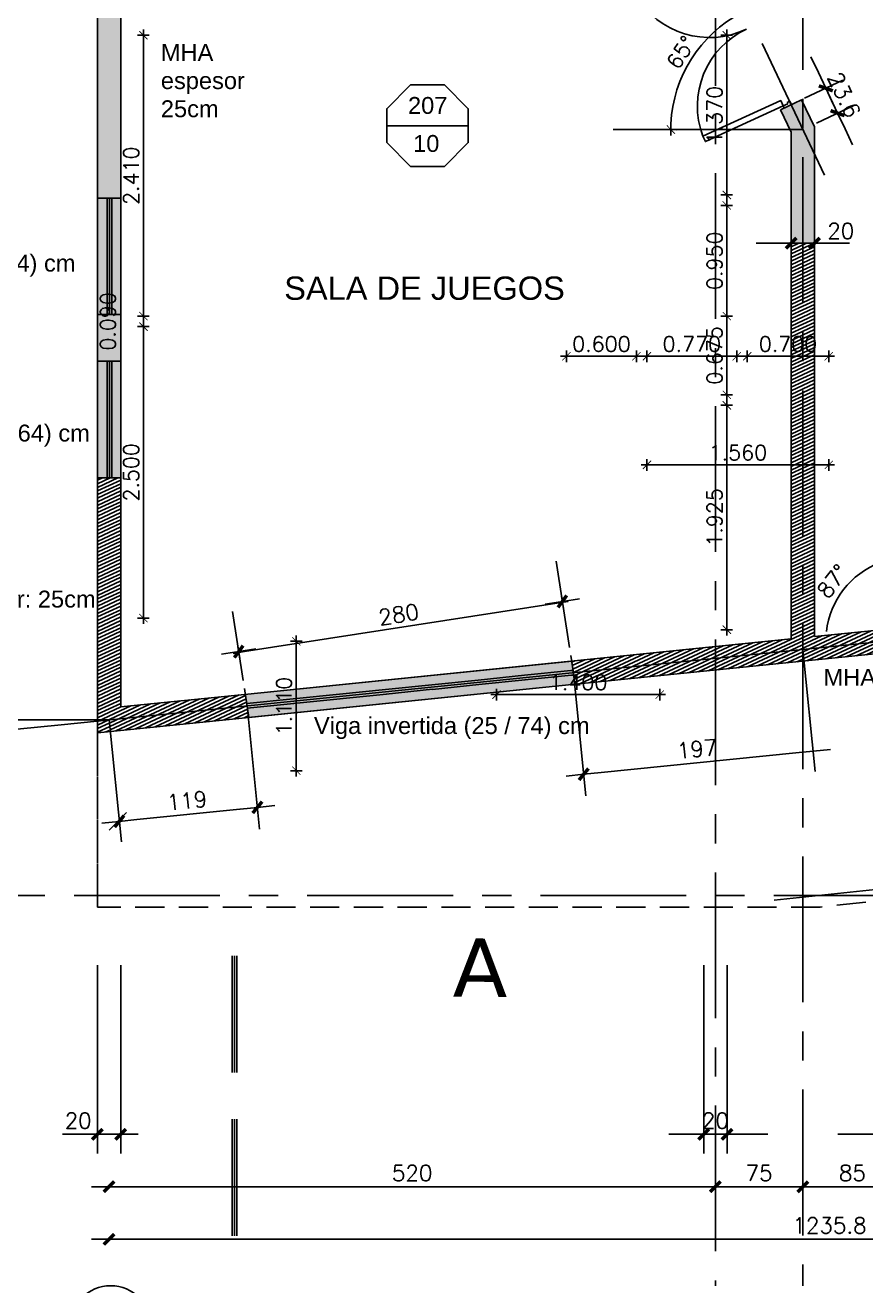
# Model space of a CAD drawing. Header units: millimetres. Extents: x 0 to 223, y -18 to 76.
# Drawn here: x 132.54 to 139.75, y 12.55 to 23.36 of the extents above; entities that cross this region are included whole.
import ezdxf
from ezdxf.enums import TextEntityAlignment as Align

# ---------------------------------------------------------------- set-up
doc = ezdxf.new("R2010")
doc.units = ezdxf.units.MM
doc.linetypes.add('CENTER', pattern=[2, 1.25, -0.25, 0.25, -0.25])
doc.linetypes.add('HIDDEN', pattern=[0.375, 0.25, -0.125])
for name, color, linetype in [('01', 1, 'Continuous'), ('04', 4, 'Continuous'), ('06', 6, 'Continuous'), ('Capa1', 8, 'Continuous'), ('COTAS', 1, 'Continuous'), ('COTAS1', 2, 'Continuous'), ('Cotas2', 1, 'Continuous'), ('EJES', 1, 'CENTER'), ('GRIS', 9, 'Continuous'), ('LOSAS', 7, 'Continuous'), ('Muebles', 2, 'Continuous'), ('MUROS_EST', 5, 'Continuous'), ('Textos', 2, 'Continuous'), ('VIGAS', 3, 'Continuous'), ('VIGAS_1', 2, 'Continuous')]:
    doc.layers.add(name, color=color, linetype=linetype)
doc.styles.add('Arial', font='arial.ttf')
doc.styles.add('INTERARQ', font='ROMANS.SHX')
doc.styles.add('ROMAND', font='romand', dxfattribs={"height": 31.5})
doc.styles.add('ROMANS', font='romans.shx', dxfattribs={"height": 16.875})
doc.styles.get("Standard").update_dxf_attribs({"font": 'arial.ttf'})
doc.dimstyles.new('ESCALA_1-50', dxfattribs={"dimtxt": 0.13, "dimasz": 0.05, "dimexe": 0.18, "dimexo": 0.0625, "dimgap": 0.04, "dimtad": 1, "dimdec": 3, "dimzin": 0, "dimdsep": 46, "dimtxsty": 'INTERARQ', "dimblk": 'DIMTICK', "dimcen": 0.09, "dimse1": 1, "dimse2": 1, "dimclrd": 1, "dimclre": 1, "dimclrt": 2, "dimadec": 0, "dimazin": 0, "dimtfac": 4.5, "dimtdec": 3, "dimtofl": 0, "dimtmove": 2, "dimatfit": 3, "dimldrblk": 'DIMTICK', "dimfxl": 1, "dimtolj": 1, "dimtzin": 0, "dimarcsym": 0})
pattern_1 = [(25, (0, 0), (-0.0118333113, 0.025376618), [])]
pattern_2 = [(0, (0, 0), (0, 6.985), [5.08, -1.905]), (90, (0, 0), (-6.985, 4e-16), [5.08, -1.905])]

# ---------------------------------------------------------------- blocks, each defined once
blk = doc.blocks.new('DIMTICK')
at = {"color": 1}
for p, q in [((-1, 0), (1, 0)), ((0, 1), (0, -1))]:
    blk.add_line(p, q, dxfattribs=at)
at = {"color": 3, "const_width": 0.141}
blk.add_lwpolyline([(0.71, 0.71), (-0.71, -0.71)], dxfattribs=at)
blk = doc.blocks.new('*D91')
at = {"layer": '01', "color": 1, "lineweight": -2, "transparency": 16777216}
blk.add_line((138.56, 20.242), (138.56, 20.817), dxfattribs=at)
at = {"layer": 'Defpoints', "color": 0, "transparency": 16777216}
for p in [(138.56, 20.867), (138.645, 20.867), (138.645, 20.192)]:
    blk.add_point(p, dxfattribs=at)
at = {"layer": '01', "color": 1, "lineweight": -2, "transparency": 16777216, "xscale": 0.05, "yscale": 0.05, "zscale": 0.05}
for p, rotation in [((138.56, 20.867), 90), ((138.56, 20.192), 270)]:
    blk.add_blockref('DIMTICK', p, dxfattribs=dict(at, rotation=rotation))
at = {"layer": '01', "color": 2, "transparency": 16777216, "insert": (138.455, 20.53), "char_height": 0.13, "attachment_point": 5, "rotation": 90, "style": 'INTERARQ'}
blk.add_mtext('\\A1;0.675', dxfattribs=at)
blk = doc.blocks.new('*D35')
at = {"layer": '01', "color": 1, "lineweight": -2, "transparency": 16777216}
blk.add_line((138.56, 18.227), (138.56, 20.052), dxfattribs=at)
at = {"layer": 'Defpoints', "color": 0, "transparency": 16777216}
for p in [(138.56, 20.102), (138.56, 20.102), (138.56, 18.177)]:
    blk.add_point(p, dxfattribs=at)
at = {"layer": '01', "color": 1, "lineweight": -2, "transparency": 16777216, "xscale": 0.05, "yscale": 0.05, "zscale": 0.05}
for p, rotation in [((138.56, 20.102), 90), ((138.56, 18.177), 270)]:
    blk.add_blockref('DIMTICK', p, dxfattribs=dict(at, rotation=rotation))
at = {"layer": '01', "color": 2, "transparency": 16777216, "insert": (138.455, 19.14), "char_height": 0.13, "attachment_point": 5, "rotation": 90, "style": 'INTERARQ'}
blk.add_mtext('\\A1;1.925', dxfattribs=at)
blk = doc.blocks.new('*D36')
at = {"layer": '01', "color": 1, "lineweight": -2, "transparency": 16777216}
blk.add_line((138.56, 20.917), (138.56, 21.767), dxfattribs=at)
at = {"layer": 'Defpoints', "color": 0, "transparency": 16777216}
for p in [(138.56, 21.817), (139.536, 21.817), (139.536, 20.867)]:
    blk.add_point(p, dxfattribs=at)
at = {"layer": '01', "color": 1, "lineweight": -2, "transparency": 16777216, "xscale": 0.05, "yscale": 0.05, "zscale": 0.05}
for p, rotation in [((138.56, 21.817), 90), ((138.56, 20.867), 270)]:
    blk.add_blockref('DIMTICK', p, dxfattribs=dict(at, rotation=rotation))
at = {"layer": '01', "color": 2, "transparency": 16777216, "insert": (138.455, 21.342), "char_height": 0.13, "attachment_point": 5, "rotation": 90, "style": 'INTERARQ'}
blk.add_mtext('\\A1;0.950', dxfattribs=at)
blk = doc.blocks.new('*D92')
at = {"layer": '01', "color": 1, "lineweight": -2, "transparency": 16777216}
blk.add_line((138.56, 21.957), (138.56, 23.227), dxfattribs=at)
at = {"layer": 'Defpoints', "color": 0, "transparency": 16777216}
for p in [(138.56, 23.277), (139.435, 23.277), (138.645, 21.907)]:
    blk.add_point(p, dxfattribs=at)
at = {"layer": '01', "color": 1, "lineweight": -2, "transparency": 16777216, "xscale": 0.05, "yscale": 0.05, "zscale": 0.05}
for p, rotation in [((138.56, 23.277), 90), ((138.56, 21.907), 270)]:
    blk.add_blockref('DIMTICK', p, dxfattribs=dict(at, rotation=rotation))
at = {"layer": '01', "color": 2, "transparency": 16777216, "insert": (138.455, 22.592), "char_height": 0.13, "attachment_point": 5, "rotation": 90, "style": 'INTERARQ'}
blk.add_mtext('\\A1;1.370', dxfattribs=at)
blk = doc.blocks.new('*D140')
at = {"layer": '01', "color": 1, "lineweight": -2, "transparency": 16777216}
blk.add_line((133.557, 23.227), (133.557, 20.917), dxfattribs=at)
at = {"layer": 'Defpoints', "color": 0, "transparency": 16777216}
for p in [(133.735, 23.277), (133.557, 20.867), (133.735, 20.867)]:
    blk.add_point(p, dxfattribs=at)
at = {"layer": '01', "color": 1, "lineweight": -2, "transparency": 16777216, "xscale": 0.05, "yscale": 0.05, "zscale": 0.05}
for p, rotation in [((133.557, 23.277), 90), ((133.557, 20.867), 270)]:
    blk.add_blockref('DIMTICK', p, dxfattribs=dict(at, rotation=rotation))
at = {"layer": '01', "color": 2, "transparency": 16777216, "insert": (133.452, 22.072), "char_height": 0.13, "attachment_point": 5, "rotation": 90, "style": 'INTERARQ'}
blk.add_mtext('\\A1;2.410', dxfattribs=at)
blk = doc.blocks.new('*D141')
at = {"layer": '01', "color": 1, "lineweight": -2, "transparency": 16777216}
for p, q in [((133.557, 20.917), (133.557, 20.967)), ((133.557, 20.727), (133.557, 20.677))]:
    blk.add_line(p, q, dxfattribs=at)
at = {"layer": 'Defpoints', "color": 0, "transparency": 16777216}
for p in [(133.557, 20.777), (133.735, 20.867), (133.735, 20.777)]:
    blk.add_point(p, dxfattribs=at)
at = {"layer": '01', "color": 1, "lineweight": -2, "transparency": 16777216, "xscale": 0.05, "yscale": 0.05, "zscale": 0.05}
for p, rotation in [((133.557, 20.867), 270), ((133.557, 20.777), 90)]:
    blk.add_blockref('DIMTICK', p, dxfattribs=dict(at, rotation=rotation))
at = {"layer": '01', "color": 2, "transparency": 16777216, "insert": (133.252, 20.822), "char_height": 0.13, "attachment_point": 5, "rotation": 90, "style": 'INTERARQ'}
blk.add_mtext('\\A1;0.090', dxfattribs=at)
blk = doc.blocks.new('*D142')
at = {"layer": '01', "color": 1, "lineweight": -2, "transparency": 16777216}
blk.add_line((133.557, 20.727), (133.557, 18.327), dxfattribs=at)
at = {"layer": 'Defpoints', "color": 0, "transparency": 16777216}
for p in [(133.735, 20.777), (133.557, 18.277), (133.735, 18.277)]:
    blk.add_point(p, dxfattribs=at)
at = {"layer": '01', "color": 1, "lineweight": -2, "transparency": 16777216, "xscale": 0.05, "yscale": 0.05, "zscale": 0.05}
for p, rotation in [((133.557, 20.777), 90), ((133.557, 18.277), 270)]:
    blk.add_blockref('DIMTICK', p, dxfattribs=dict(at, rotation=rotation))
at = {"layer": '01', "color": 2, "transparency": 16777216, "insert": (133.452, 19.527), "char_height": 0.13, "attachment_point": 5, "rotation": 90, "style": 'INTERARQ'}
blk.add_mtext('\\A1;2.500', dxfattribs=at)
blk = doc.blocks.new('*D55')
at = {"layer": '01', "color": 1, "lineweight": -2, "transparency": 16777216}
blk.add_line((136.635, 17.62), (137.935, 17.62), dxfattribs=at)
at = {"layer": 'Defpoints', "color": 0, "transparency": 16777216}
for p in [(136.585, 17.92), (137.985, 17.92), (137.985, 17.62)]:
    blk.add_point(p, dxfattribs=at)
at = {"layer": '01', "color": 1, "lineweight": -2, "transparency": 16777216, "xscale": 0.05, "yscale": 0.05, "zscale": 0.05, "rotation": 180}
blk.add_blockref('DIMTICK', (136.585, 17.62), dxfattribs=at)
at = {"layer": '01', "color": 1, "lineweight": -2, "transparency": 16777216, "xscale": 0.05, "yscale": 0.05, "zscale": 0.05}
blk.add_blockref('DIMTICK', (137.985, 17.62), dxfattribs=at)
at = {"layer": '01', "color": 2, "transparency": 16777216, "insert": (137.285, 17.725), "char_height": 0.13, "attachment_point": 5, "style": 'INTERARQ'}
blk.add_mtext('\\A1;1.400', dxfattribs=at)
blk = doc.blocks.new('*D143')
at = {"layer": '01', "color": 1, "lineweight": -2, "transparency": 16777216}
blk.add_line((134.868, 18.027), (134.868, 17.017), dxfattribs=at)
at = {"layer": 'Defpoints', "color": 0, "transparency": 16777216}
for p in [(134.435, 18.077), (134.535, 16.967), (134.868, 16.967)]:
    blk.add_point(p, dxfattribs=at)
at = {"layer": '01', "color": 1, "lineweight": -2, "transparency": 16777216, "xscale": 0.05, "yscale": 0.05, "zscale": 0.05}
for p, rotation in [((134.868, 18.077), 90), ((134.868, 16.967), 270)]:
    blk.add_blockref('DIMTICK', p, dxfattribs=dict(at, rotation=rotation))
at = {"layer": '01', "color": 2, "transparency": 16777216, "insert": (134.763, 17.522), "char_height": 0.13, "attachment_point": 5, "rotation": 90, "style": 'INTERARQ'}
blk.add_mtext('\\A1;1.110', dxfattribs=at)
blk = doc.blocks.new('*D56')
at = {"layer": '01', "color": 1, "lineweight": -2, "transparency": 16777216}
blk.add_line((137.235, 20.523), (137.735, 20.523), dxfattribs=at)
at = {"layer": 'Defpoints', "color": 0, "transparency": 16777216}
for p in [(137.185, 20.807), (137.785, 20.777), (137.785, 20.523)]:
    blk.add_point(p, dxfattribs=at)
at = {"layer": '01', "color": 1, "lineweight": -2, "transparency": 16777216, "xscale": 0.05, "yscale": 0.05, "zscale": 0.05, "rotation": 180}
blk.add_blockref('DIMTICK', (137.185, 20.523), dxfattribs=at)
at = {"layer": '01', "color": 1, "lineweight": -2, "transparency": 16777216, "xscale": 0.05, "yscale": 0.05, "zscale": 0.05}
blk.add_blockref('DIMTICK', (137.785, 20.523), dxfattribs=at)
at = {"layer": '01', "color": 2, "transparency": 16777216, "insert": (137.485, 20.628), "char_height": 0.13, "attachment_point": 5, "style": 'INTERARQ'}
blk.add_mtext('\\A1;0.600', dxfattribs=at)
blk = doc.blocks.new('*D144')
at = {"layer": '01', "color": 1, "lineweight": -2, "transparency": 16777216}
blk.add_line((137.925, 20.523), (138.595, 20.523), dxfattribs=at)
at = {"layer": 'Defpoints', "color": 0, "transparency": 16777216}
for p in [(138.645, 20.886), (137.875, 20.867), (138.645, 20.523)]:
    blk.add_point(p, dxfattribs=at)
at = {"layer": '01', "color": 1, "lineweight": -2, "transparency": 16777216, "xscale": 0.05, "yscale": 0.05, "zscale": 0.05, "rotation": 180}
blk.add_blockref('DIMTICK', (137.875, 20.523), dxfattribs=at)
at = {"layer": '01', "color": 1, "lineweight": -2, "transparency": 16777216, "xscale": 0.05, "yscale": 0.05, "zscale": 0.05}
blk.add_blockref('DIMTICK', (138.645, 20.523), dxfattribs=at)
at = {"layer": '01', "color": 2, "transparency": 16777216, "insert": (138.26, 20.628), "char_height": 0.13, "attachment_point": 5, "style": 'INTERARQ'}
blk.add_mtext('\\A1;0.770', dxfattribs=at)
blk = doc.blocks.new('*D145')
at = {"layer": '01', "color": 1, "lineweight": -2, "transparency": 16777216}
blk.add_line((138.785, 20.523), (139.385, 20.523), dxfattribs=at)
at = {"layer": 'Defpoints', "color": 0, "transparency": 16777216}
for p in [(138.735, 20.777), (139.435, 20.777), (139.435, 20.523)]:
    blk.add_point(p, dxfattribs=at)
at = {"layer": '01', "color": 1, "lineweight": -2, "transparency": 16777216, "xscale": 0.05, "yscale": 0.05, "zscale": 0.05, "rotation": 180}
blk.add_blockref('DIMTICK', (138.735, 20.523), dxfattribs=at)
at = {"layer": '01', "color": 1, "lineweight": -2, "transparency": 16777216, "xscale": 0.05, "yscale": 0.05, "zscale": 0.05}
blk.add_blockref('DIMTICK', (139.435, 20.523), dxfattribs=at)
at = {"layer": '01', "color": 2, "transparency": 16777216, "insert": (139.085, 20.628), "char_height": 0.13, "attachment_point": 5, "style": 'INTERARQ'}
blk.add_mtext('\\A1;0.700', dxfattribs=at)
blk = doc.blocks.new('*D57')
at = {"layer": '01', "color": 1, "lineweight": -2, "transparency": 16777216}
blk.add_line((137.925, 19.591), (139.385, 19.591), dxfattribs=at)
at = {"layer": 'Defpoints', "color": 0, "transparency": 16777216}
for p in [(137.875, 19.591), (139.435, 19.591), (139.435, 19.591)]:
    blk.add_point(p, dxfattribs=at)
at = {"layer": '01', "color": 1, "lineweight": -2, "transparency": 16777216, "xscale": 0.05, "yscale": 0.05, "zscale": 0.05, "rotation": 180}
blk.add_blockref('DIMTICK', (137.875, 19.591), dxfattribs=at)
at = {"layer": '01', "color": 1, "lineweight": -2, "transparency": 16777216, "xscale": 0.05, "yscale": 0.05, "zscale": 0.05}
blk.add_blockref('DIMTICK', (139.435, 19.591), dxfattribs=at)
at = {"layer": '01', "color": 2, "transparency": 16777216, "insert": (138.655, 19.696), "char_height": 0.13, "attachment_point": 5, "style": 'INTERARQ'}
blk.add_mtext('\\A1;1.560', dxfattribs=at)
blk = doc.blocks.new('TICK1')
at = {"color": 2}
for points in [[(0, 0), (-1, 0)], [(0, 0), (1, 0)]]:
    blk.add_lwpolyline(points, dxfattribs=at)
at = {"color": 2, "const_width": 0.2}
blk.add_lwpolyline([(-0.3, -0.3), (0.3, 0.3)], dxfattribs=at)
blk = doc.blocks.new('EJE-1')
at = {"color": 3, "linetype": 'Continuous'}
blk.add_circle((0, 0), 35, dxfattribs=at)
at = {"color": 5, "linetype": 'Continuous', "style": 'ROMAND'}
blk.add_attdef('0', text='', height=25, dxfattribs=at).set_placement((0.2, 0), align=Align.MIDDLE)
blk = doc.blocks.new('*D326')
at = {"layer": 'COTAS1', "color": 1, "lineweight": -2, "transparency": 16777216}
blk.add_arc((139.212, 22.468), 1.132, 117.7861, 177.4694, dxfattribs=at)
at = {"layer": 'Defpoints', "color": 0, "transparency": 16777216}
for p in [(138.516, 23.942), (138.386, 23.243), (137.586, 22.468), (139.212, 22.468), (139.397, 22.075)]:
    blk.add_point(p, dxfattribs=at)
at = {"layer": 'COTAS1', "color": 1, "lineweight": -2, "transparency": 16777216, "xscale": 0.05, "yscale": 0.05, "zscale": 0.05}
for p, rotation in [((138.729, 23.492), 26.52082801187485), ((138.08, 22.468), 268.7347134070717)]:
    blk.add_blockref('DIMTICK', p, dxfattribs=dict(at, rotation=rotation))
at = {"layer": 'COTAS1', "color": 2, "transparency": 16777216, "insert": (138.167, 23.13), "char_height": 0.13, "attachment_point": 5, "rotation": 57.6278, "style": 'INTERARQ'}
blk.add_mtext('\\A1;65°', dxfattribs=at)

msp = doc.modelspace()

# ---------------------------------------------------------------- hatches: boundary and pattern name
at = {"layer": 'MUROS_EST', "transparency": 33554687}
h = msp.add_hatch(dxfattribs=at)
h.set_pattern_fill('ANGLE', color=256)
h.set_pattern_definition(pattern_2)
h.paths.add_polyline_path([(133.3619, 24.5805), (137.4869, 24.5805), (137.4869, 24.6805), (132.7619, 24.6805), (132.7619, 24.5805), (133.1619, 24.5805), (133.1619, 24.0483), (133.2619, 24.0483), (133.3619, 24.0483)])
h.paths.add_polyline_path([(133.3619, 24.0483), (133.2619, 24.0483), (133.1619, 24.0483), (133.1619, 21.8804), (133.3619, 21.8804)])
h.paths.add_polyline_path([(137.4869, 24.7805), (132.7619, 24.7805), (132.7619, 24.6805), (137.4869, 24.6805)])
h.paths.add_polyline_path([(139.1114, 22.6812), (139.021, 22.6385), (139.1014, 22.4681), (139.2119, 22.4681)])
h.paths.add_polyline_path([(139.2119, 22.7024), (139.2018, 22.7238), (139.1114, 22.6812), (139.2119, 22.4681)])
h.paths.add_polyline_path([(139.3119, 22.4905), (139.2119, 22.7024), (139.2119, 22.4681), (139.3119, 22.2561)])
h.paths.add_polyline_path([(145.72, 24.6805), (145.52, 24.6805), (145.52, 23.8897), (145.72, 23.8897)])
h.paths.add_polyline_path([(145.72, 25.1305), (145.32, 25.1305), (145.32, 25.0305), (145.52, 25.0305), (145.52, 24.6805), (145.72, 24.6805)])
h.paths.add_polyline_path([(145.72, 25.2305), (145.42, 25.2305), (145.32, 25.2305), (145.32, 25.1305), (145.72, 25.1305)])
h.paths.add_polyline_path([(145.32, 25.2305), (142.1969, 25.2305), (142.1969, 25.1305), (145.32, 25.1305)])
h.paths.add_polyline_path([(145.32, 25.1305), (142.1969, 25.1305), (142.1969, 25.0305), (145.32, 25.0305)])
h.paths.add_polyline_path([(142.1969, 25.2305), (140.7676, 25.2305), (140.7676, 25.1305), (142.1969, 25.1305)])
h.paths.add_polyline_path([(142.1969, 25.1305), (140.7676, 25.1305), (140.7676, 25.0305), (142.1969, 25.0305)])
h.paths.add_polyline_path([(140.7676, 25.1305), (140.42, 25.1305), (140.42, 25.0305), (140.7676, 25.0305)])
h.paths.add_polyline_path([(140.7676, 25.2305), (140.42, 25.2305), (140.42, 25.1305), (140.7676, 25.1305)])
h.paths.add_polyline_path([(140.42, 25.2305), (140.0619, 25.2305), (140.0619, 25.1305), (140.42, 25.1305)])
h.paths.add_polyline_path([(140.42, 25.1305), (140.0619, 25.1305), (140.0619, 24.6805), (140.1619, 24.6805), (140.1619, 25.0305), (140.42, 25.0305)])
h.paths.add_polyline_path([(140.0619, 25.1305), (139.9619, 25.1305), (139.9619, 24.6805), (140.0619, 24.6805)])
h.paths.add_polyline_path([(140.0619, 25.2305), (139.9619, 25.2305), (139.9619, 25.1305), (140.0619, 25.1305)])
h.paths.add_polyline_path([(140.0619, 24.6805), (139.9619, 24.6805), (139.9619, 24.3305), (140.0619, 24.3305)])
h.paths.add_polyline_path([(140.1619, 24.6805), (140.0619, 24.6805), (140.0619, 24.3305), (140.1619, 24.3305)])
h.paths.add_polyline_path([(141.5929, 27.9305), (140.42, 27.9305), (140.42, 27.8305), (141.5929, 27.8305)])
h.paths.add_polyline_path([(142.1969, 27.9305), (141.5929, 27.9305), (141.5929, 27.8305), (142.1969, 27.8305)])
h.paths.add_polyline_path([(140.42, 27.9305), (140.0619, 27.9305), (140.0619, 27.8305), (140.42, 27.8305)])
h.paths.add_polyline_path([(140.0619, 27.9305), (139.9619, 27.9305), (139.9619, 27.8305), (140.0619, 27.8305)])
h.paths.add_polyline_path([(142.1969, 29.8805), (142.0969, 29.8805), (142.0969, 28.6205), (142.1969, 28.6205)])
h.paths.add_polyline_path([(142.2969, 29.8805), (142.1969, 29.8805), (142.1969, 28.6205), (142.2969, 28.6205), (142.2969, 29.2005)])
h.paths.add_polyline_path([(142.1969, 30.9722), (142.0969, 30.9722), (142.0969, 29.8805), (142.1969, 29.8805)])
h.paths.add_polyline_path([(142.2969, 30.9722), (142.1969, 30.9722), (142.1969, 29.8805), (142.2969, 29.8805)])
h.paths.add_polyline_path([(142.1969, 31.6305), (140.42, 31.6305), (140.42, 31.5305), (142.0969, 31.5305), (142.0969, 30.9722), (142.1969, 30.9722)])
h.paths.add_polyline_path([(142.2969, 31.6305), (142.1969, 31.6305), (142.1969, 30.9722), (142.2969, 30.9722)])
h.paths.add_polyline_path([(142.1969, 31.7305), (140.42, 31.7305), (140.42, 31.6305), (142.1969, 31.6305)])
h.paths.add_polyline_path([(142.2969, 31.7305), (142.1969, 31.7305), (142.1969, 31.6305), (142.2969, 31.6305)])
h.paths.add_polyline_path([(140.42, 31.7305), (140.0619, 31.7305), (140.0619, 31.6305), (140.42, 31.6305)])
h.paths.add_polyline_path([(140.42, 31.6305), (140.0619, 31.6305), (140.0619, 31.5305), (140.42, 31.5305)])
h.paths.add_polyline_path([(140.0619, 31.6305), (139.9619, 31.6305), (139.9619, 31.5305), (140.0619, 31.5305)])
h.paths.add_polyline_path([(140.0619, 31.7305), (139.9619, 31.7305), (139.9619, 31.6305), (140.0619, 31.6305)])
h.paths.add_polyline_path([(141.2093, 35.4005), (140.42, 35.4005), (140.42, 35.0805), (140.52, 35.0805), (140.52, 35.2755), (141.2093, 35.2755)])
h.paths.add_polyline_path([(140.42, 35.4005), (140.0619, 35.4005), (140.0619, 35.2755), (140.32, 35.2755), (140.32, 35.0805), (140.42, 35.0805)])
h.paths.add_polyline_path([(140.42, 35.5255), (140.1619, 35.5255), (140.1619, 36.549), (140.0619, 36.549), (140.0619, 35.4005), (140.42, 35.4005)])
h = msp.add_hatch(dxfattribs=at)
h.set_pattern_fill('ANGLE', color=256)
h.set_pattern_definition(pattern_2)
h.paths.add_polyline_path([(145.72, 24.6805), (145.52, 24.6805), (145.52, 23.8897), (145.72, 23.8897)])
h.paths.add_polyline_path([(139.1114, 22.6812), (139.021, 22.6385), (139.1014, 22.4681), (139.2119, 22.4681)])
h.paths.add_polyline_path([(139.2119, 22.7024), (139.2018, 22.7238), (139.1114, 22.6812), (139.2119, 22.4681)])
h.paths.add_polyline_path([(139.2119, 22.7024), (139.2119, 22.4681), (139.3119, 22.2561), (139.3119, 22.4905)])
h.paths.add_polyline_path([(90.7128, 34.3071), (90.5628, 34.3071), (90.5628, 32.7373), (90.7128, 32.7373)])
h = msp.add_hatch(color=5, dxfattribs=at)
h.dxf.hatch_style = 1
h.paths.add_polyline_path([(138.5619, 27.3705), (138.3619, 27.3705), (138.3619, 24.7805), (132.6619, 24.7805), (132.6619, 24.5805), (133.1619, 24.5805), (133.1619, 21.8804), (133.3619, 21.8804), (133.3619, 24.5805), (138.3619, 24.5805), (138.3619, 24.0805), (138.5619, 24.0805)])
h = msp.add_hatch(dxfattribs=at)
h.set_pattern_fill('ANGLE', color=256)
h.set_pattern_definition(pattern_2)
h.paths.add_polyline_path([(133.3619, 24.0483), (133.2619, 24.0483), (133.1619, 24.0483), (133.1619, 21.8804), (133.3619, 21.8804)])
h.paths.add_polyline_path([(133.3619, 24.5805), (137.4869, 24.5805), (137.4869, 24.6805), (132.7619, 24.6805), (132.7619, 24.5805), (133.1619, 24.5805), (133.1619, 24.0483), (133.2619, 24.0483), (133.3619, 24.0483)])
h = msp.add_hatch(color=256, dxfattribs=at)
h.dxf.hatch_style = 1
h.paths.add_polyline_path([(139.2018, 22.7238), (139.021, 22.6385), (139.1119, 22.4456), (139.1119, 21.4921), (139.3119, 21.4921), (139.3119, 22.4905)])
h = msp.add_hatch(color=2, dxfattribs=at)
h.dxf.hatch_style = 1
h.paths.add_polyline_path([(137.2547, 17.708), (137.2446, 17.8075), (137.2292, 17.9067), (134.4307, 17.6229), (134.4615, 17.4247)])
h.paths.add_polyline_path([(142.1969, 18.2093), (142.1969, 18.4101), (140.42, 18.2296), (140.42, 18.0291)])
h.paths.add_polyline_path([(140.42, 18.2296), (140.1102, 18.1982), (140.1408, 18.0008), (140.42, 18.0291)])
h.paths.add_polyline_path([(145.32, 18.5261), (145.32, 18.7274), (142.1969, 18.4101), (142.1969, 18.2093)])
h.paths.add_polyline_path([(145.52, 18.7477), (145.32, 18.7274), (145.32, 18.5261), (145.52, 18.5464)])
h.paths.add_polyline_path([(145.62, 21.5197), (145.52, 21.5197), (145.52, 20.5197), (145.62, 20.5197)])
h.paths.add_polyline_path([(145.72, 21.5197), (145.62, 21.5197), (145.62, 20.5197), (145.72, 20.5197)])
h.paths.add_polyline_path([(145.62, 22.4897), (145.52, 22.4897), (145.52, 21.5197), (145.62, 21.5197)])
h.paths.add_polyline_path([(145.72, 22.4897), (145.62, 22.4897), (145.62, 21.5197), (145.72, 21.5197)])
h = msp.add_hatch(dxfattribs=at)
h.set_pattern_fill('_USER', color=256, scale=0.028, angle=25, pattern_type=0)
h.set_pattern_definition(pattern_1)
h.paths.add_polyline_path([(138.4619, 18.0318), (137.2292, 17.9067), (137.26, 17.7086), (138.4619, 17.8305)])
h.paths.add_polyline_path([(139.2119, 21.4921), (139.1619, 21.4921), (139.1119, 21.4921), (139.1119, 20.2258), (139.1119, 18.0977), (138.4619, 18.0318), (138.4619, 17.8305), (139.2119, 17.9066)])
h.paths.add_polyline_path([(140.0619, 18.194), (139.3119, 18.118), (139.3119, 20.2258), (139.3119, 21.4921), (139.2119, 21.4921), (139.2119, 18.0071), (139.222, 17.9076), (140.0619, 17.9928)])
h = msp.add_hatch(dxfattribs=at)
h.set_pattern_fill('_USER', color=256, scale=0.028, angle=25, pattern_type=0)
h.set_pattern_definition(pattern_1)
h.paths.add_polyline_path([(133.3619, 19.4804), (133.2619, 19.4804), (133.2619, 17.4035), (133.2719, 17.3041), (134.4562, 17.4242), (134.4461, 17.5237), (134.4307, 17.6229), (134.4231, 17.6221), (133.3619, 17.5145)])
h.paths.add_polyline_path([(133.2619, 19.4804), (133.1619, 19.4804), (133.1619, 17.4035), (133.2619, 17.4035)])
h.paths.add_polyline_path([(133.2619, 17.4035), (133.1619, 17.4035), (133.1619, 17.293), (133.2619, 17.3031)])
h = msp.add_hatch(dxfattribs=at)
h.set_pattern_fill('ANSI32', color=256, angle=25)
h.paths.add_polyline_path([(133.3619, 19.4804), (133.2619, 19.4804), (133.2619, 17.4035), (133.2719, 17.3041), (134.4562, 17.4242), (134.4461, 17.5237), (134.4307, 17.6229), (134.4231, 17.6221), (133.3619, 17.5145)], flags=0)
h.paths.add_polyline_path([(134.4562, 17.4242), (134.4461, 17.5237), (134.4307, 17.6229), (134.4231, 17.6221), (133.3619, 17.5145), (133.3619, 19.4804), (133.2619, 19.4804), (133.2619, 17.4035), (133.2719, 17.3041)], flags=17)
h.paths.add_polyline_path([(134.4461, 17.5237), (134.4307, 17.6229), (134.4231, 17.6221), (133.3619, 17.5145), (133.3619, 19.4804), (133.2619, 19.4804), (133.2619, 17.4035), (133.2719, 17.3041), (134.4562, 17.4242)], flags=17)
at = {"layer": 'VIGAS_1', "transparency": 33554687}
h = msp.add_hatch(dxfattribs=at)
h.set_pattern_fill('ANGLE', color=5)
h.set_pattern_definition(pattern_2)
h.paths.add_polyline_path([(138.4619, 31.4405), (138.3619, 31.4405), (138.3619, 29.9805), (132.7619, 29.9805), (132.7619, 29.8805), (138.4619, 29.8805)])
h.paths.add_polyline_path([(138.5619, 31.4405), (138.4619, 31.4405), (138.4619, 29.8805), (138.5619, 29.8805)])
h.paths.add_polyline_path([(138.4619, 29.8805), (132.7619, 29.8805), (132.7619, 29.7805), (138.3619, 29.7805), (138.3619, 28.6205), (138.4619, 28.6205)])
h.paths.add_polyline_path([(138.4619, 28.6205), (138.3619, 28.6205), (138.3619, 28.3205), (138.4619, 28.3205)])
h.paths.add_polyline_path([(138.5619, 28.6205), (138.4619, 28.6205), (138.4619, 28.3205), (138.5619, 28.3205)])
h.paths.add_polyline_path([(141.5929, 27.9305), (140.42, 27.9305), (140.42, 27.8305), (141.5929, 27.8305)])
h.paths.add_polyline_path([(140.42, 27.9305), (140.0619, 27.9305), (140.0619, 27.8305), (140.42, 27.8305)])
h.paths.add_polyline_path([(140.0619, 27.9305), (139.9619, 27.9305), (139.9619, 27.8305), (140.0619, 27.8305)])
h.paths.add_polyline_path([(142.1969, 27.9305), (141.5929, 27.9305), (141.5929, 27.8305), (142.1969, 27.8305)])
h.paths.add_polyline_path([(142.1969, 29.8805), (142.0969, 29.8805), (142.0969, 28.6205), (142.1969, 28.6205)])
h.paths.add_polyline_path([(142.2969, 29.8805), (142.1969, 29.8805), (142.1969, 28.6205), (142.2969, 28.6205), (142.2969, 29.2005)])
h.paths.add_polyline_path([(142.2969, 30.9722), (142.1969, 30.9722), (142.1969, 29.8805), (142.2969, 29.8805)])
h.paths.add_polyline_path([(142.1969, 30.9722), (142.0969, 30.9722), (142.0969, 29.8805), (142.1969, 29.8805)])
h.paths.add_polyline_path([(142.1969, 31.6305), (140.42, 31.6305), (140.42, 31.5305), (142.0969, 31.5305), (142.0969, 30.9722), (142.1969, 30.9722)])
h.paths.add_polyline_path([(142.2969, 31.6305), (142.1969, 31.6305), (142.1969, 30.9722), (142.2969, 30.9722)])
h.paths.add_polyline_path([(142.2969, 31.7305), (142.1969, 31.7305), (142.1969, 31.6305), (142.2969, 31.6305)])
h.paths.add_polyline_path([(142.1969, 31.7305), (140.42, 31.7305), (140.42, 31.6305), (142.1969, 31.6305)])
h.paths.add_polyline_path([(140.42, 31.7305), (140.0619, 31.7305), (140.0619, 31.6305), (140.42, 31.6305)])
h.paths.add_polyline_path([(140.0619, 31.7305), (139.9619, 31.7305), (139.9619, 31.6305), (140.0619, 31.6305)])
h.paths.add_polyline_path([(140.0619, 31.6305), (139.9619, 31.6305), (139.9619, 31.5305), (140.0619, 31.5305)])
h.paths.add_polyline_path([(140.42, 31.6305), (140.0619, 31.6305), (140.0619, 31.5305), (140.42, 31.5305)])
h.paths.add_polyline_path([(133.3619, 24.5805), (137.4869, 24.5805), (137.4869, 24.6805), (132.7619, 24.6805), (132.7619, 24.5805), (133.1619, 24.5805), (133.1619, 24.0483), (133.2619, 24.0483), (133.3619, 24.0483)])
h.paths.add_polyline_path([(133.3619, 24.0483), (133.2619, 24.0483), (133.1619, 24.0483), (133.1619, 21.8804), (133.3619, 21.8804)])
h.paths.add_polyline_path([(137.4869, 24.7805), (132.7619, 24.7805), (132.7619, 24.6805), (137.4869, 24.6805)])
h.paths.add_polyline_path([(138.4619, 24.6805), (137.4869, 24.6805), (137.4869, 24.5805), (138.3619, 24.5805), (138.3619, 24.0805), (138.4619, 24.0805)])
h.paths.add_polyline_path([(138.5619, 24.6805), (138.4619, 24.6805), (138.4619, 24.0805), (138.5619, 24.0805)])
h.paths.add_polyline_path([(138.4619, 25.1305), (138.3619, 25.1305), (138.3619, 24.7805), (137.4869, 24.7805), (137.4869, 24.6805), (138.4619, 24.6805)])
h.paths.add_polyline_path([(138.5619, 25.1305), (138.4619, 25.1305), (138.4619, 24.6805), (138.5619, 24.6805)])
h.paths.add_polyline_path([(140.0619, 25.1305), (139.9619, 25.1305), (139.9619, 24.6805), (140.0619, 24.6805)])
h.paths.add_polyline_path([(140.1619, 25.0305), (140.42, 25.0305), (140.42, 25.1305), (140.0619, 25.1305), (140.0619, 24.6805), (140.1619, 24.6805)])
h.paths.add_polyline_path([(140.1619, 24.6805), (140.0619, 24.6805), (140.0619, 24.3305), (140.1619, 24.3305)])
h.paths.add_polyline_path([(140.0619, 24.6805), (139.9619, 24.6805), (139.9619, 24.3305), (140.0619, 24.3305)])
h.paths.add_polyline_path([(140.0619, 25.2305), (139.9619, 25.2305), (139.9619, 25.1305), (140.0619, 25.1305)])
h.paths.add_polyline_path([(140.42, 25.2305), (140.0619, 25.2305), (140.0619, 25.1305), (140.42, 25.1305)])
h.paths.add_polyline_path([(140.7676, 25.2305), (140.42, 25.2305), (140.42, 25.1305), (140.7676, 25.1305)])
h.paths.add_polyline_path([(140.7676, 25.1305), (140.42, 25.1305), (140.42, 25.0305), (140.7676, 25.0305)])
h.paths.add_polyline_path([(142.1969, 25.2305), (140.7676, 25.2305), (140.7676, 25.1305), (142.1969, 25.1305)])
h.paths.add_polyline_path([(142.1969, 25.1305), (140.7676, 25.1305), (140.7676, 25.0305), (140.8119, 25.0305), (142.1969, 25.0305)])
h.paths.add_polyline_path([(145.32, 25.2305), (142.1969, 25.2305), (142.1969, 25.1305), (145.32, 25.1305)])
h.paths.add_polyline_path([(145.32, 25.1305), (142.1969, 25.1305), (142.1969, 25.0305), (145.32, 25.0305)])
h.paths.add_polyline_path([(145.72, 25.1305), (145.32, 25.1305), (145.32, 25.0305), (145.52, 25.0305), (145.52, 24.6805), (145.72, 24.6805)])
h.paths.add_polyline_path([(145.72, 25.2305), (145.42, 25.2305), (145.32, 25.2305), (145.32, 25.1305), (145.72, 25.1305)])
h.paths.add_polyline_path([(145.72, 24.6805), (145.52, 24.6805), (145.52, 23.8897), (145.72, 23.8897)])
h.paths.add_polyline_path([(181.5321, 19.2731), (181.4321, 19.2731), (181.4321, 15.8967), (181.5321, 15.8967)])
h.paths.add_polyline_path([(181.5321, 19.4796), (181.4321, 19.4796), (181.4321, 19.2731), (181.5321, 19.2731)])
h.paths.add_polyline_path([(190.4671, 27.9297), (188.6903, 27.9297), (188.6903, 27.8297), (190.4671, 27.8297)])
h.paths.add_polyline_path([(188.6903, 27.9297), (188.3321, 27.9297), (188.3321, 27.8297), (188.6903, 27.8297)])
h.paths.add_polyline_path([(194.0414, 29.9584), (193.9003, 28.6197), (194.0414, 28.6197)])
h.paths.add_polyline_path([(194.0414, 28.6048), (193.9003, 28.6197), (193.9003, 27.9297), (194.0414, 27.9297)])
h.paths.add_polyline_path([(194.0331, 29.8797), (193.8903, 29.8797), (193.8903, 28.6197), (193.9003, 28.6197)])
h.paths.add_polyline_path([(194.0414, 29.9584), (194.0414, 30.0097), (193.8903, 30.0097), (193.8903, 29.8797), (194.0331, 29.8797)])
h.paths.add_polyline_path([(193.8903, 29.9397), (193.7903, 29.9397), (193.7903, 29.8797), (193.8903, 29.8797)])
h.paths.add_polyline_path([(193.8903, 30.0097), (193.7903, 30.0097), (193.7903, 29.9697), (193.8903, 29.9697)])
h.paths.add_polyline_path([(181.5321, 36.1797), (181.3821, 36.1797), (181.3821, 35.3997), (181.5321, 35.3997)])
h.paths.add_polyline_path([(181.5321, 35.3997), (181.3821, 35.3997), (181.3821, 35.2047), (181.5321, 35.2047)])
h.paths.add_polyline_path([(181.5321, 35.2047), (181.3821, 35.2047), (181.0321, 35.2047), (181.0321, 35.0797), (181.5321, 35.0797)])
h.paths.add_polyline_path([(181.5321, 35.0797), (181.0321, 35.0797), (181.0321, 34.9547), (181.5321, 34.9547)])
h.paths.add_polyline_path([(181.0321, 35.2047), (180.9321, 35.2047), (180.9321, 35.0797), (181.0321, 35.0797)])
h.paths.add_polyline_path([(181.0321, 35.0797), (180.9321, 35.0797), (180.9321, 34.9547), (181.0321, 34.9547)])
h.paths.add_polyline_path([(186.8321, 35.9497), (186.7321, 35.9497), (186.7321, 35.3997), (186.8321, 35.3997)])
h.paths.add_polyline_path([(186.7321, 35.9497), (186.6321, 35.9497), (186.6321, 35.3997), (186.7321, 35.3997)])
h.paths.add_polyline_path([(186.8321, 35.3997), (186.7321, 35.3997), (186.7321, 35.0797), (186.8321, 35.0797)])
h.paths.add_polyline_path([(188.3321, 36.5482), (188.2321, 36.5482), (188.2321, 35.3997), (188.3321, 35.3997)])
h.paths.add_polyline_path([(187.4821, 42.1697), (187.3572, 42.1697), (187.3572, 40.8095), (187.4821, 40.8095)])
h.paths.add_polyline_path([(187.6072, 42.1697), (187.4821, 42.1697), (187.4821, 40.8095), (187.6072, 40.8095)])
h.paths.add_polyline_path([(187.6072, 44.0496), (187.4821, 44.0496), (187.4821, 42.1697), (187.6072, 42.1697)])
h.paths.add_polyline_path([(187.4821, 44.0496), (187.3572, 44.0496), (187.3572, 42.1697), (187.4821, 42.1697)])
h.paths.add_polyline_path([(181.5321, 43.2351), (181.3821, 43.2351), (181.3821, 42.1697), (181.5321, 42.1697)])
h.paths.add_polyline_path([(181.5321, 42.1697), (181.3821, 42.1697), (181.3821, 40.8095), (181.5321, 40.8095)])
h.paths.add_polyline_path([(181.5321, 40.8095), (181.3821, 40.8095), (181.3821, 40.2496), (181.5321, 40.2496)])
h.paths.add_polyline_path([(181.6321, 40.8095), (181.5321, 40.8095), (181.5321, 40.2496), (181.6321, 40.2496)])
h = msp.add_hatch(dxfattribs=at)
h.set_pattern_fill('ANGLE', color=5)
h.set_pattern_definition(pattern_2)
h.paths.add_polyline_path([(139.1114, 22.6812), (139.021, 22.6385), (139.1014, 22.4681), (139.2119, 22.4681)])
h.paths.add_polyline_path([(139.2119, 22.7024), (139.2018, 22.7238), (139.1114, 22.6812), (139.2119, 22.4681)])
h.paths.add_polyline_path([(139.2119, 22.7024), (139.2119, 22.4681), (139.3119, 22.2561), (139.3119, 22.4905)])
h = msp.add_hatch(color=2, dxfattribs=at)
h.dxf.hatch_style = 1
h.paths.add_polyline_path([(133.3619, 21.8804), (133.1619, 21.8804), (133.1619, 19.4804), (133.3619, 19.4804)])

# ---------------------------------------------------------------- linework, layer by layer
at = {"color": 9}
for centre, start, end in [((138.4115, 23.9873), 210.08906, 295.72649), ((139.0377, 22.6687), 115.07784, 200.71527)]:
    msp.add_arc(centre, 0.7299, start, end, dxfattribs=at)
at = {"layer": '01', "ltscale": 0.25}
for p, q in [((133.2455, 21.8804), (133.2455, 21.4804)), ((133.2655, 21.8804), (133.2655, 21.4804)), ((133.2855, 21.8804), (133.2855, 21.4804)), ((133.2455, 21.4804), (133.2455, 21.0804)), ((133.2655, 21.4804), (133.2655, 21.0804)), ((133.2855, 21.4804), (133.2855, 21.0804)), ((133.2455, 21.0804), (133.2455, 20.8804)), ((133.2655, 21.0804), (133.2655, 20.8804)), ((133.2855, 21.0804), (133.2855, 20.8804)), ((133.2455, 20.4804), (133.2455, 20.0804)), ((133.2655, 20.4804), (133.2655, 20.0804)), ((133.2855, 20.4804), (133.2855, 20.0804)), ((133.2455, 20.0804), (133.2455, 19.6804)), ((133.2655, 20.0804), (133.2655, 19.6804)), ((133.2855, 20.0804), (133.2855, 19.6804)), ((133.2455, 19.6804), (133.2455, 19.4804)), ((133.2655, 19.6804), (133.2655, 19.4804)), ((133.2855, 19.6804), (133.2855, 19.4804)), ((134.3183, 15.3773), (134.3183, 14.9773)), ((134.3383, 15.3773), (134.3383, 14.9773)), ((134.3583, 15.3773), (134.3583, 14.9773)), ((134.3183, 14.9773), (134.3183, 14.5773)), ((134.3383, 14.9773), (134.3383, 14.5773)), ((134.3583, 14.9773), (134.3583, 14.5773)), ((134.3183, 14.5773), (134.3183, 14.3773)), ((134.3383, 14.5773), (134.3383, 14.3773)), ((134.3583, 14.5773), (134.3583, 14.3773)), ((134.3183, 13.9773), (134.3183, 13.5773)), ((134.3383, 13.9773), (134.3383, 13.5773)), ((134.3583, 13.9773), (134.3583, 13.5773)), ((134.3183, 13.5773), (134.3183, 13.1773)), ((134.3383, 13.5773), (134.3383, 13.1773)), ((134.3583, 13.5773), (134.3583, 13.1773)), ((134.3183, 13.1773), (134.3183, 12.9773)), ((134.3383, 13.1773), (134.3383, 12.9773)), ((134.3583, 13.1773), (134.3583, 12.9773))]:
    msp.add_line(p, q, dxfattribs=at)
at = {"layer": '01'}
for p, q in [((137.037, 17.7861), (141.2214, 18.2105)), ((132.8526, 17.3617), (137.037, 17.7861)), ((136.031, 17.7049), (136.428, 17.7452)), ((136.428, 17.7452), (136.8249, 17.7854)), ((136.432, 17.7054), (136.831, 17.7458)), ((136.8249, 17.7854), (137.2218, 17.8257)), ((136.8289, 17.7456), (137.228, 17.7861)), ((137.2218, 17.8257), (137.2415, 17.8277)), ((137.228, 17.7861), (137.2476, 17.7881)), ((135.2371, 17.6244), (135.6341, 17.6646)), ((135.6341, 17.6646), (136.031, 17.7049)), ((135.6381, 17.6248), (136.0372, 17.6653)), ((136.0351, 17.6651), (136.4341, 17.7056)), ((134.4433, 17.5438), (134.8402, 17.5841)), ((134.4473, 17.5041), (134.8463, 17.5445)), ((134.8402, 17.5841), (135.2371, 17.6244)), ((134.8442, 17.5443), (135.2433, 17.5848)), ((135.2412, 17.5846), (135.6402, 17.625)), ((132.8526, 17.3617), (128.9622, 16.967))]:
    msp.add_line(p, q, dxfattribs=at)
at = {"layer": '01', "linetype": 'HIDDEN'}
msp.add_line((133.1619, 17.2929), (133.1619, 15.7975), dxfattribs=at)
at = {"layer": '06'}
for p, q in [((133.3619, 22.0005), (133.3619, 22.5105)), ((133.1619, 21.8804), (133.3619, 21.8804)), ((139.1119, 21.4921), (139.3119, 21.4921)), ((133.1619, 20.8804), (133.3619, 20.8804)), ((133.1619, 20.4804), (133.3619, 20.4804)), ((133.1619, 19.4804), (133.3619, 19.4804)), ((137.2216, 17.956), (137.26, 17.7086)), ((134.4615, 17.4247), (134.4231, 17.6721))]:
    msp.add_line(p, q, dxfattribs=at)
at = {"layer": 'COTAS', "color": 2}
for p, q in [((139.3454, 22.9574), (139.2814, 23.0931)), ((139.4094, 22.8217), (139.5099, 22.6086)), ((139.5739, 22.473), (139.6379, 22.3373)), ((138.9619, 21.4921), (138.8119, 21.4921)), ((139.4619, 21.4921), (139.6119, 21.4921)), ((133.0119, 13.8475), (132.8619, 13.8475)), ((133.4619, 13.8475), (133.1619, 13.8475)), ((138.2119, 13.8475), (138.0619, 13.8475)), ((138.3619, 13.8475), (138.5619, 13.8475)), ((138.7119, 13.8475), (138.8619, 13.8475)), ((138.9119, 13.8475), (138.7619, 13.8475)), ((139.5119, 13.8475), (139.6619, 13.8475)), ((139.8119, 13.8475), (139.6619, 13.8475)), ((133.4119, 13.3975), (138.3119, 13.3975)), ((138.6119, 13.3975), (139.0619, 13.3975)), ((139.3619, 13.3975), (139.9119, 13.3975)), ((133.4119, 12.9475), (145.47, 12.9475))]:
    msp.add_line(p, q, dxfattribs=at)
at = {"layer": 'COTAS1', "color": 2}
for p, q in [((137.4822, 16.9516), (139.1511, 17.1209)), ((133.4994, 16.5477), (134.3852, 16.6375))]:
    msp.add_line(p, q, dxfattribs=at)
msp.add_arc((140.1284, 18.0806), 0.7182, 110.80571, 173.61614, dxfattribs=at)
at = {"layer": 'Cotas2'}
for p, q in [((139.2276, 22.736), (139.555, 22.8905)), ((139.3281, 22.5229), (139.6556, 22.6773)), ((139.2119, 22.4681), (137.5861, 22.4681)), ((137.0963, 18.764), (137.2108, 18.0253)), ((134.4123, 17.7414), (134.3205, 18.3334)), ((139.2119, 18.0071), (139.318, 16.9612)), ((137.2446, 17.8075), (137.3519, 16.7501)), ((134.4461, 17.5237), (134.5534, 16.4663)), ((133.1619, 15.2975), (133.1619, 13.6841)), ((133.3619, 15.2975), (133.3619, 13.6841)), ((138.3619, 15.2975), (138.3619, 13.6841)), ((138.5619, 15.2975), (138.5619, 13.6841))]:
    msp.add_line(p, q, dxfattribs=at)
at = {"layer": 'EJES'}
for p, q in [((139.2119, 48.2304), (139.2119, 12.5479)), ((138.4619, 36.0935), (138.4619, 12.5479)), ((139.3972, 22.0753), (138.5164, 23.9423)), ((133.2619, 17.4035), (129.6287, 17.4035)), ((133.2619, 17.4035), (133.3679, 16.3577)), ((150.1554, 17.0152), (138.8109, 15.841)), ((128.9622, 15.8976), (150.1554, 15.8976))]:
    msp.add_line(p, q, dxfattribs=at)
at = {"layer": 'GRIS'}
for p, q in [((139.0377, 22.6687), (139.0838, 22.6898)), ((139.0511, 22.6539), (139.0432, 22.6712)), ((139.0785, 22.7013), (139.1015, 22.7119)), ((139.0838, 22.6898), (139.0785, 22.7013)), ((139.1015, 22.7119), (139.1147, 22.6831)), ((139.1015, 22.7119), (139.1147, 22.6831)), ((133.2619, 16.4575), (133.4119, 16.6075))]:
    msp.add_line(p, q, dxfattribs=at)
at = {"layer": 'GRIS', "linetype": 'HIDDEN'}
for p, q in [((133.1619, 15.7976), (133.1619, 17.293)), ((133.1619, 15.7976), (133.1619, 17.293)), ((145.72, 16.4556), (139.3619, 15.7975)), ((139.3619, 15.7975), (133.1619, 15.7976)), ((139.3619, 15.7975), (133.1619, 15.7976))]:
    msp.add_line(p, q, dxfattribs=at)
at = {"layer": 'GRIS'}
msp.add_lwpolyline([(139.0432, 22.6712), (139.022, 22.7172), (138.355, 22.4105), (138.3769, 22.3648)], close=True, dxfattribs=at)
at = {"layer": 'LOSAS'}
msp.add_line((135.6431, 22.5012), (136.3431, 22.5012), dxfattribs=at)
msp.add_lwpolyline([(135.6431, 22.3562), (135.8481, 22.1512), (136.1381, 22.1512), (136.3431, 22.3562), (136.3431, 22.6461), (136.1381, 22.8512), (135.8481, 22.8512), (135.6431, 22.6461)], close=True, dxfattribs=at)
at = {"layer": 'Muebles', "color": 1}
msp.add_line((134.4245, 17.989), (137.1015, 18.4042), dxfattribs=at)
at = {"layer": 'Muebles', "color": 5}
msp.add_line((139.1511, 17.1209), (139.4497, 17.1492), dxfattribs=at)
at = {"layer": 'MUROS_EST'}
for p, q in [((139.1119, 20.2258), (139.1119, 22.4456)), ((139.3119, 20.2258), (139.3119, 22.4905)), ((139.1119, 20.2258), (139.1119, 18.0977)), ((139.3119, 20.2258), (139.3119, 18.118)), ((133.1619, 19.4804), (133.1619, 17.293)), ((133.3619, 19.4804), (133.3619, 17.5145)), ((139.3119, 18.118), (140.1024, 18.1982)), ((137.2216, 17.906), (139.1119, 18.0977)), ((137.26, 17.7086), (140.1408, 18.0008)), ((133.3619, 17.5145), (134.4231, 17.6221)), ((133.1619, 17.293), (134.4615, 17.4247))]:
    msp.add_line(p, q, dxfattribs=at)
for points in [[(132.6619, 24.7805), (132.6619, 24.5805), (133.1619, 24.5805), (133.1619, 21.8804), (133.3619, 21.8804), (133.3619, 24.5805), (138.3619, 24.5805), (138.3619, 24.0805), (138.5619, 24.0805), (138.5619, 27.3705), (138.3619, 27.3705), (138.3619, 24.7805), (132.6619, 24.7805)], [(139.021, 22.6385), (139.1119, 22.4456), (139.1119, 21.4921), (139.3119, 21.4921), (139.3119, 22.4905), (139.2018, 22.7238), (139.021, 22.6385)]]:
    msp.add_lwpolyline(points, dxfattribs=at)
at = {"layer": 'VIGAS'}
for p, q in [((137.2216, 17.906), (134.4231, 17.6221)), ((134.4615, 17.4247), (137.26, 17.7086))]:
    msp.add_line(p, q, dxfattribs=at)
at = {"layer": 'VIGAS_1'}
for p, q in [((134.4231, 17.6221), (137.2345, 17.9073)), ((134.4562, 17.4242), (137.26, 17.7086))]:
    msp.add_line(p, q, dxfattribs=at)
msp.add_lwpolyline([(133.3619, 21.8804), (133.1619, 21.8804), (133.1619, 19.4804), (133.3619, 19.4804), (133.3619, 21.8804)], dxfattribs=at)

# ---------------------------------------------------------------- block references
at = {"xscale": 0.0100000000002183, "yscale": 0.0100000000002183, "zscale": 0.0100000000002183}
msp.add_blockref('EJE-1', (133.2768, 12.1979), dxfattribs=at).add_auto_attribs({'0': '3'})
at = {"layer": '06', "xscale": 0.1500000000000909, "yscale": 0.1500000000000909, "zscale": 0.1500000000000909}
msp.add_blockref('TICK1', (139.1119, 21.4921), dxfattribs=at)
at = {"layer": 'COTAS', "color": 2}
for p, xscale, yscale, zscale, rotation in [((139.4094, 22.8217), 0.1500000000000545, 0.1500000000000545, 0.1500000000000545, 295.2555414188664), ((139.5099, 22.6086), 0.1500000000000545, 0.1500000000000545, 0.1500000000000545, 115.2555414188664), ((139.3119, 21.4921), 0.1500000000000909, 0.1500000000000909, 0.1500000000000909, 180), ((133.3619, 13.8475), 0.1500000000000909, 0.1500000000000909, 0.1500000000000909, 180), ((138.5619, 13.8475), 0.1500000000000909, 0.1500000000000909, 0.1500000000000909, 180), ((133.2619, 13.3975), 0.1500000000000909, 0.1500000000000909, 0.1500000000000909, 180), ((138.4619, 13.3975), 0.1500000000000909, 0.1500000000000909, 0.1500000000000909, 180), ((139.2119, 13.3975), 0.1500000000000909, 0.1500000000000909, 0.1500000000000909, 180), ((133.2619, 12.9475), 0.1500000000000909, 0.1500000000000909, 0.1500000000000909, 180)]:
    msp.add_blockref('TICK1', p, dxfattribs=dict(at, xscale=xscale, yscale=yscale, zscale=zscale, rotation=rotation))
at = {"layer": 'COTAS', "color": 2, "xscale": 0.1500000000000909, "yscale": 0.1500000000000909, "zscale": 0.1500000000000909}
for p in [(133.1619, 13.8475), (138.3619, 13.8475), (138.4619, 13.3975), (139.2119, 13.3975)]:
    msp.add_blockref('TICK1', p, dxfattribs=at)
at = {"layer": 'COTAS1', "color": 2}
for p, xscale, yscale, zscale, rotation in [((137.1497, 18.4193), 0.1500000000001098, 0.1500000000001098, 0.1500000000001098, 8.817463820186333), ((134.374, 17.9887), 0.1500000000001098, 0.1500000000001098, 0.1500000000001098, 8.817463820186333), ((137.333, 16.9365), 0.1500000000002061, 0.1500000000002061, 0.1500000000002061, 185.7917471896839), ((134.5345, 16.6526), 0.1500000000002061, 0.1500000000002061, 0.1500000000002061, 5.791747189684021), ((133.3502, 16.5325), 0.1500000000002061, 0.1500000000002061, 0.1500000000002061, 185.7917471896839)]:
    msp.add_blockref('TICK1', p, dxfattribs=dict(at, xscale=xscale, yscale=yscale, zscale=zscale, rotation=rotation))
at = {"layer": 'Muebles', "color": 1, "xscale": 0.05, "yscale": 0.05, "zscale": 0.05}
for p, rotation in [((137.1509, 18.4119), 8.817463819883873), ((134.3751, 17.9813), 188.8174638198838)]:
    msp.add_blockref('DIMTICK', p, dxfattribs=dict(at, rotation=rotation))

# ---------------------------------------------------------------- texts
at = {"layer": '04', "style": 'Arial'}
msp.add_text('SALA DE JUEGOS', height=0.2, dxfattribs=at).set_placement((134.7645, 21.007))
at = {"layer": 'Capa1', "char_height": 0.144975, "attachment_point": 1}
for s, width, heights, insert in [('MHA espesor 25cm', 1.208581, [0], (133.7065, 23.202)), ('Viga invertida (25 / 74) cm', 2.767896, [0.2432], (130.6105, 21.3945)), ('Viga invertida (25 / 164) cm', 2.767896, [0.2432], (130.6211, 19.9364)), ('MHA invertido espesor: 25cm', 2.767896, [0.2432], (130.4908, 18.512)), ('MHA invertido espesor: 25cm', 2.767896, [0.2432], (139.389, 17.8407)), ('Viga invertida (25 / 74) cm', 2.767896, [0.2432], (135.0195, 17.4267))]:
    msp.add_mtext_dynamic_manual_height_columns(s, width=width, gutter_width=0.7249, heights=heights, dxfattribs=dict(at, insert=insert))
at = {"layer": 'COTAS', "color": 3, "insert": (139.5659, 22.7653), "char_height": 0.135, "attachment_point": 5, "rotation": 295.25554, "style": 'ROMANS'}
msp.add_mtext('\\A1;23.6', dxfattribs=at)
at = {"layer": 'COTAS', "color": 3, "char_height": 0.135, "attachment_point": 5, "style": 'ROMANS'}
for s, insert in [('\\A1;20', (139.5375, 21.5983)), ('\\A1;20', (132.9974, 13.965)), ('\\A1;20', (138.4619, 13.965)), ('\\A1;520', (135.8619, 13.515)), ('\\A1;75', (138.8369, 13.515)), ('\\A1;85', (139.6369, 13.515)), ('\\A1;1235.8', (139.4409, 13.065))]:
    msp.add_mtext(s, dxfattribs=dict(at, insert=insert))
at = {"layer": 'COTAS1', "color": 3, "char_height": 0.135, "attachment_point": 5, "style": 'ROMANS'}
for s, insert, rotation in [('\\A1;87°', (139.468, 18.5927), 52.21093), ('\\A1;280', (135.7459, 18.307), 9.46747), ('\\A1;197', (138.3048, 17.1532), 5.79175), ('\\A1;119', (133.9305, 16.7095), 5.79175)]:
    msp.add_mtext(s, dxfattribs=dict(at, insert=insert, rotation=rotation))
at = {"layer": 'LOSAS'}
for s, p in [('207', (135.8261, 22.6023)), ('10', (135.8698, 22.2762))]:
    msp.add_text(s, height=0.14497, dxfattribs=at).set_placement(p)
at = {"layer": 'Textos', "insert": (136.2105, 15.5285), "char_height": 0.5, "width": 1.354898, "attachment_point": 1, "rotation": 359.74864}
msp.add_mtext('{\\fVerdana|b0|i0|c0|p34;A}', dxfattribs=at)

# ---------------------------------------------------------------- dimensions: what is measured, and where the dimension line sits
at = {"layer": '01'}
for base, p1, p2, picture, middle in [((133.5574, 20.8673), (133.7347, 23.2773), (133.7347, 20.8673), '*D140', (133.4524, 22.0723)), ((133.5574, 20.7773), (133.7347, 20.8673), (133.7347, 20.7773), '*D141', (133.2524, 20.8223)), ((133.5574, 18.2773), (133.7347, 20.7773), (133.7347, 18.2773), '*D142', (133.4524, 19.5273)), ((134.8682, 16.9673), (134.4347, 18.0773), (134.5347, 16.9673), '*D143', (134.7632, 17.5223))]:
    dim = msp.add_linear_dim(base=base, p1=p1, p2=p2, angle=90, dimstyle='ESCALA_1-50', dxfattribs=at)
    dim.commit()
    dim.dimension.update_dxf_attribs({"geometry": picture, "text_midpoint": middle})
for base, p1, p2, picture, middle in [((138.5597, 23.2773), (138.6447, 21.9073), (139.4347, 23.2773), '*D92', (138.4547, 22.5923)), ((138.5597, 21.8173), (139.5362, 20.8673), (139.5362, 21.8173), '*D36', (138.4547, 21.3423)), ((138.5597, 20.8673), (138.6447, 20.192), (138.6447, 20.8673), '*D91', (138.4547, 20.5297)), ((138.5597, 20.102), (138.5597, 18.1773), (138.5597, 20.102), '*D35', (138.4547, 19.1397))]:
    dim = msp.add_linear_dim(base=base, p1=p1, p2=p2, angle=270, dimstyle='ESCALA_1-50', override={"dimtxt": 0.13}, dxfattribs=at)
    dim.commit()
    dim.dimension.update_dxf_attribs({"geometry": picture, "text_midpoint": middle})
for base, p1, p2, picture, middle in [((138.6447, 20.5232), (137.8747, 20.8673), (138.6447, 20.8862), '*D144', (138.2597, 20.6282)), ((137.7847, 20.5232), (137.1847, 20.8069), (137.7847, 20.7773), '*D56', (137.4847, 20.6282)), ((139.4347, 20.5232), (138.7347, 20.7773), (139.4347, 20.7773), '*D145', (139.0847, 20.6282)), ((139.4347, 19.5914), (137.8747, 19.5914), (139.4347, 19.5914), '*D57', (138.6547, 19.6964)), ((137.9847, 17.6198), (136.5847, 17.9204), (137.9847, 17.9204), '*D55', (137.2847, 17.7248))]:
    dim = msp.add_linear_dim(base=base, p1=p1, p2=p2, dimstyle='ESCALA_1-50', dxfattribs=at)
    dim.commit()
    dim.dimension.update_dxf_attribs({"geometry": picture, "text_midpoint": middle})
at = {"layer": 'COTAS1'}
dim = msp.add_angular_dim_2l(base=(138.3861, 23.2425), line1=((139.3972, 22.0753), (138.5164, 23.9423)), line2=((139.2119, 22.4681), (137.5861, 22.4681)), dimstyle='ESCALA_1-50', dxfattribs=at)
dim.commit()
dim.dimension.update_dxf_attribs({"geometry": '*D326', "text_midpoint": (138.167, 23.1305)})

doc.saveas('drawing.dxf')
